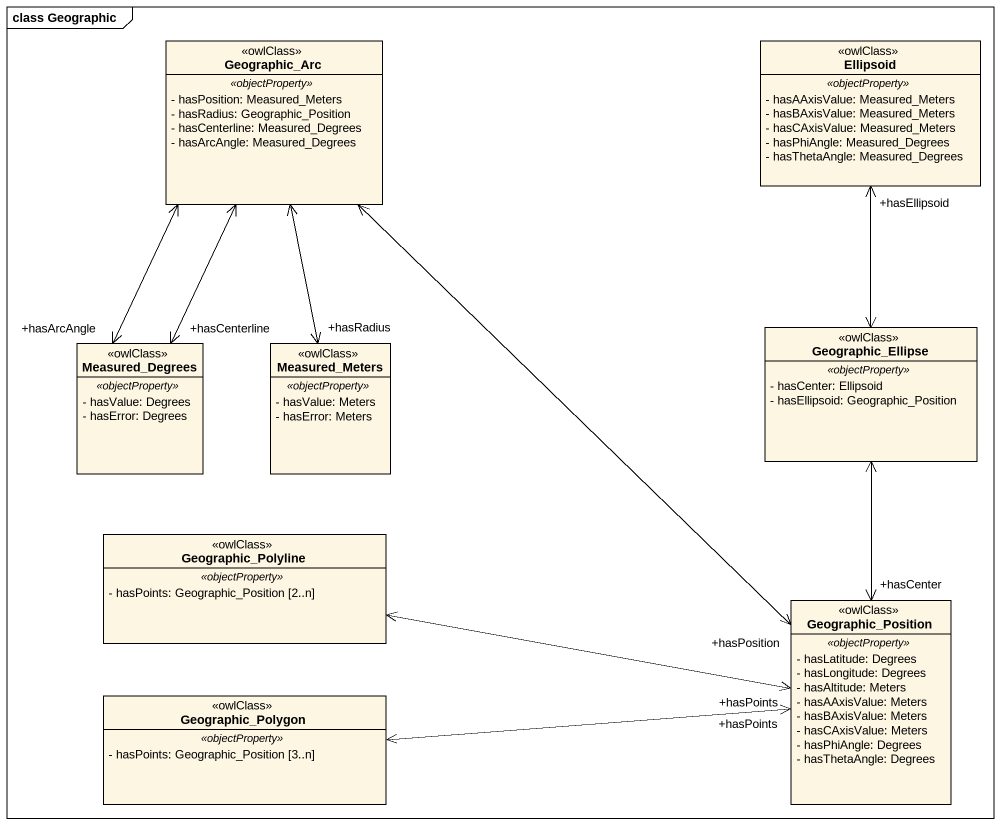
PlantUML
@startuml
mainframe class Geographic
hide circle
hide empty members
skinparam classAttributeIconSize 0
class Geographic_Arc <<owlClass>> {
  .. <<objectProperty>> ..
  - hasPosition: Measured_Meters
  - hasRadius: Geographic_Position
  - hasCenterline: Measured_Degrees
  - hasArcAngle: Measured_Degrees
}
class Ellipsoid <<owlClass>> {
  .. <<objectProperty>> ..
  - hasAAxisValue: Measured_Meters
  - hasBAxisValue: Measured_Meters
  - hasCAxisValue: Measured_Meters
  - hasPhiAngle: Measured_Degrees
  - hasThetaAngle: Measured_Degrees
}
class Measured_Degrees <<owlClass>> {
  .. <<objectProperty>> ..
  - hasValue: Degrees
  - hasError: Degrees
}
class Measured_Meters <<owlClass>> {
  .. <<objectProperty>> ..
  - hasValue: Meters
  - hasError: Meters
}
class Geographic_Ellipse <<owlClass>> {
  .. <<objectProperty>> ..
  - hasCenter: Ellipsoid
  - hasEllipsoid: Geographic_Position
}
class Geographic_Polyline <<owlClass>> {
  .. <<objectProperty>> ..
  - hasPoints: Geographic_Position [2..n]
}
class Geographic_Position <<owlClass>> {
  .. <<objectProperty>> ..
  - hasLatitude: Degrees
  - hasLongitude: Degrees
  - hasAltitude: Meters
  - hasAAxisValue: Meters
  - hasBAxisValue: Meters
  - hasCAxisValue: Meters
  - hasPhiAngle: Degrees
  - hasThetaAngle: Degrees
}
class Geographic_Polygon <<owlClass>> {
  .. <<objectProperty>> ..
  - hasPoints: Geographic_Position [3..n]
}
Geographic_Arc <--> "+hasCenterline" Measured_Degrees
Geographic_Arc <--> "+hasArcAngle" Measured_Degrees
Geographic_Arc <--> "+hasRadius" Measured_Meters
Geographic_Arc <--> "+hasPosition" Geographic_Position
Geographic_Ellipse <-up-> "+hasEllipsoid" Ellipsoid
Geographic_Ellipse <--> "+hasCenter" Geographic_Position
Geographic_Polyline <-right-> "+hasPoints" Geographic_Position
Geographic_Polygon <-right-> "+hasPoints" Geographic_Position
@enduml
